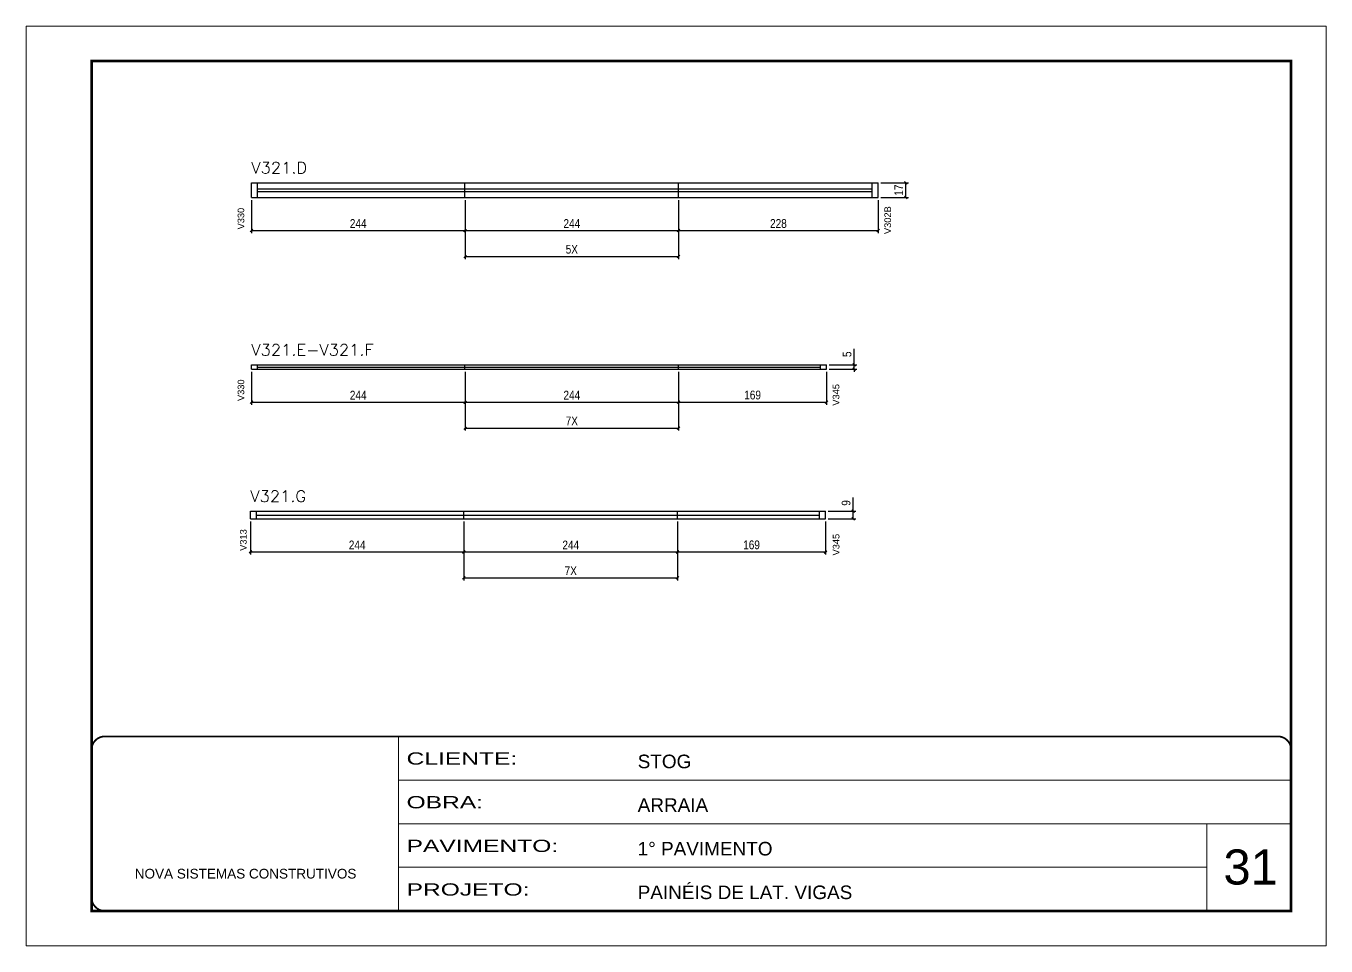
# Model space of a CAD drawing. Extents: x -3394 to 16474, y -5031 to 14397.
# Drawn here: x 7442 to 8927, y 5307 to 6357 of the extents above; entities that cross this region are included whole.
import ezdxf

# ---------------------------------------------------------------- set-up
doc = ezdxf.new("R2010")
doc.units = 0
doc.linetypes.add('CONTINUO', pattern=[0])
doc.linetypes.add('DASHED', pattern=[0.75, 0.5, -0.25])
doc.layers.get('0').update_dxf_attribs({"linetype": 'CONTINUOUS'})
doc.layers.get('Defpoints').update_dxf_attribs({"linetype": 'CONTINUOUS'})
for name, color, linetype, lineweight in [('CARIMBO', 255, 'CONTINUOUS', 9), ('Folhas', 255, 'CONTINUOUS', 9), ('SARRAFO DE PRESSAO', 251, 'DASHED', 9), ('Texto Seção', 7, 'CONTINUOUS', 15)]:
    doc.layers.add(name, color=color, linetype=linetype, lineweight=lineweight)
for name, color, linetype in [('COTA', 241, 'CONTINUOUS'), ('NOMENCLATURA', 7, 'CONTINUOUS'), ('Painéis', 200, 'CONTINUOUS'), ('SARR_2.2x7', 40, 'CONTINUOUS'), ('SARR_EDITAR', 141, 'CONTINUOUS')]:
    doc.layers.add(name, color=color, linetype=linetype)
doc.styles.add('ARIAL', font='arial.ttf')
doc.styles.add('COTA TECNICA', font='techl___.ttf', dxfattribs={"height": 10})
doc.styles.add('REGUA-120', font='ROMANS.shx', dxfattribs={"height": 15})
doc.styles.add('Tecnologia', font='')
doc.styles.get('Tecnologia').set_extended_font_data('Forgotten Futurist')
doc.dimstyles.new('PAINEL', dxfattribs={"dimtxt": 10, "dimasz": 3, "dimexe": 3, "dimexo": 3, "dimgap": 3, "dimtad": 1, "dimdec": 1, "dimzin": 12, "dimdsep": 46, "dimtxsty": 'COTA TECNICA', "dimblk1": 'OBLIQUE', "dimblk2": 'OBLIQUE', "dimsah": 1, "dimcen": 0.9, "dimclrd": 4, "dimclre": 4, "dimclrt": 240, "dimadec": 1, "dimazin": 3, "dimtfac": 1, "dimtdec": 1, "dimtmove": 0, "dimatfit": 3, "dimfxl": 1, "dimtolj": 1, "dimtzin": 12, "dimarcsym": 0})

# ---------------------------------------------------------------- blocks, each defined once
blk = doc.blocks.new('9999999999')
at = {"color": 30, "linetype": 'CONTINUO'}
for p, q in [((98564.6, 34230.2), (98564.6, 34429.4)), ((98564.6, 34379.6), (99584, 34379.6)), ((98564.6, 34329.8), (99488, 34329.8)), ((99584, 34329.8), (99488, 34329.8)), ((99488, 34329.8), (99488, 34230.2)), ((98564.6, 34280), (99488, 34280))]:
    blk.add_line(p, q, dxfattribs=at)
at = {"color": 30, "linetype": 'CONTINUO', "const_width": 2}
blk.add_lwpolyline([(99584, 34230.2), (99584, 34414.4, 0.414214), (99569, 34429.4), (98229, 34429.4, 0.414214), (98214, 34414.4), (98214, 34245.2, 0.414214), (98229, 34230.2), (99584, 34230.2)], format="xyb", dxfattribs=at)
at = {"layer": 'Folhas'}
blk.add_lwpolyline([(98139, 34190.2), (99624, 34190.2), (99624, 35240.2), (98139, 35240.2)], close=True, dxfattribs=at)
at = {"layer": 'Folhas', "color": 30, "const_width": 3}
blk.add_lwpolyline([(98214, 34230.2), (99584, 34230.2), (99584, 35200.2), (98214, 35200.2)], close=True, dxfattribs=at)
at = {"color": 7, "linetype": 'Continuous', "ltscale": 5, "style": 'ARIAL'}
for s, height, p in [('STOG', 15.48, (98837.7, 34393.1)), ('ARRAIA', 15.48, (98837.7, 34343.3)), ('1° PAVIMENTO', 15.483, (98837.7, 34293.5)), ('NOVA SISTEMAS CONSTRUTIVOS', 11.059, (98263.2, 34267.2)), ('PAINÉIS DE LAT. VIGAS', 15.483, (98837.7, 34243.7))]:
    blk.add_text(s, height=height, dxfattribs=at).set_placement(p)
at = {"layer": 'Folhas', "color": 7, "style": 'Tecnologia', "width": 1.5}
for s, p in [('CLIENTE:', (98573.7, 34397.2)), ('OBRA:', (98573.7, 34347.3)), ('PAVIMENTO:', (98573.7, 34297.5)), ('PROJETO:', (98573.7, 34247.7))]:
    blk.add_text(s, height=14, dxfattribs=at).set_placement(p)
blk = doc.blocks.new('_Oblique')
at = {"color": 0, "linetype": 'ByBlock', "lineweight": -2}
blk.add_line((-0.5, -0.5), (0.5, 0.5), dxfattribs=at)
blk = doc.blocks.new('*D956')
at = {"layer": 'COTA', "color": 4, "lineweight": -2, "transparency": 16777216}
for p, q in [((8418.7, 6177.7), (8450.2, 6177.7)), ((8447.2, 6160.7), (8447.2, 6177.7)), ((8418.7, 6160.7), (8450.2, 6160.7))]:
    blk.add_line(p, q, dxfattribs=at)
at = {"layer": 'Defpoints', "color": 0, "transparency": 16777216}
for p in [(8415.7, 6177.7), (8447.2, 6177.7), (8415.7, 6160.7)]:
    blk.add_point(p, dxfattribs=at)
at = {"layer": 'COTA', "color": 4, "lineweight": -2, "transparency": 16777216, "xscale": 3, "yscale": 3, "zscale": 3}
for p, rotation in [((8447.2, 6177.7), 90), ((8447.2, 6160.7), 270)]:
    blk.add_blockref('_Oblique', p, dxfattribs=dict(at, rotation=rotation))
at = {"layer": 'COTA', "color": 240, "transparency": 16777216, "insert": (8439.2, 6169.2), "char_height": 10, "attachment_point": 5, "rotation": 90, "style": 'COTA TECNICA'}
blk.add_mtext('\\A1;17', dxfattribs=at)
blk = doc.blocks.new('*D958')
at = {"layer": 'COTA', "color": 4, "lineweight": -2, "transparency": 16777216}
for p, q in [((7699.7, 6157.7), (7699.7, 6120)), ((7943.7, 6157.7), (7943.7, 6120)), ((7699.7, 6123), (7943.7, 6123))]:
    blk.add_line(p, q, dxfattribs=at)
at = {"layer": 'Defpoints', "color": 0, "transparency": 16777216}
for p in [(7699.7, 6160.7), (7943.7, 6160.7), (7943.7, 6123)]:
    blk.add_point(p, dxfattribs=at)
at = {"layer": 'COTA', "color": 4, "lineweight": -2, "transparency": 16777216, "xscale": 3, "yscale": 3, "zscale": 3, "rotation": 180}
blk.add_blockref('_Oblique', (7699.7, 6123), dxfattribs=at)
at = {"layer": 'COTA', "color": 4, "lineweight": -2, "transparency": 16777216, "xscale": 3, "yscale": 3, "zscale": 3}
blk.add_blockref('_Oblique', (7943.7, 6123), dxfattribs=at)
at = {"layer": 'COTA', "color": 240, "transparency": 16777216, "insert": (7821.7, 6131.1), "char_height": 10, "attachment_point": 5, "style": 'COTA TECNICA'}
blk.add_mtext('\\A1;244', dxfattribs=at)
blk = doc.blocks.new('*D959')
at = {"layer": 'COTA', "color": 4, "lineweight": -2, "transparency": 16777216}
for p, q in [((7943.7, 6157.7), (7943.7, 6120)), ((8187.7, 6157.7), (8187.7, 6120)), ((7943.7, 6123), (8187.7, 6123))]:
    blk.add_line(p, q, dxfattribs=at)
at = {"layer": 'Defpoints', "color": 0, "transparency": 16777216}
for p in [(7943.7, 6160.7), (8187.7, 6160.7), (8187.7, 6123)]:
    blk.add_point(p, dxfattribs=at)
at = {"layer": 'COTA', "color": 4, "lineweight": -2, "transparency": 16777216, "xscale": 3, "yscale": 3, "zscale": 3, "rotation": 180}
blk.add_blockref('_Oblique', (7943.7, 6123), dxfattribs=at)
at = {"layer": 'COTA', "color": 4, "lineweight": -2, "transparency": 16777216, "xscale": 3, "yscale": 3, "zscale": 3}
blk.add_blockref('_Oblique', (8187.7, 6123), dxfattribs=at)
at = {"layer": 'COTA', "color": 240, "transparency": 16777216, "insert": (8065.7, 6131.1), "char_height": 10, "attachment_point": 5, "style": 'COTA TECNICA'}
blk.add_mtext('\\A1;244', dxfattribs=at)
blk = doc.blocks.new('*D960')
at = {"layer": 'COTA', "color": 4, "lineweight": -2, "transparency": 16777216}
for p, q in [((8187.7, 6157.7), (8187.7, 6120)), ((8415.7, 6157.7), (8415.7, 6120)), ((8187.7, 6123), (8415.7, 6123))]:
    blk.add_line(p, q, dxfattribs=at)
at = {"layer": 'Defpoints', "color": 0, "transparency": 16777216}
for p in [(8187.7, 6160.7), (8415.7, 6160.7), (8415.7, 6123)]:
    blk.add_point(p, dxfattribs=at)
at = {"layer": 'COTA', "color": 4, "lineweight": -2, "transparency": 16777216, "xscale": 3, "yscale": 3, "zscale": 3, "rotation": 180}
blk.add_blockref('_Oblique', (8187.7, 6123), dxfattribs=at)
at = {"layer": 'COTA', "color": 4, "lineweight": -2, "transparency": 16777216, "xscale": 3, "yscale": 3, "zscale": 3}
blk.add_blockref('_Oblique', (8415.7, 6123), dxfattribs=at)
at = {"layer": 'COTA', "color": 240, "transparency": 16777216, "insert": (8301.7, 6131.1), "char_height": 10, "attachment_point": 5, "style": 'COTA TECNICA'}
blk.add_mtext('\\A1;228', dxfattribs=at)
blk = doc.blocks.new('*D957')
at = {"layer": 'COTA', "color": 4, "lineweight": -2, "transparency": 16777216}
for p, q in [((7943.7, 6157.7), (7943.7, 6090.6)), ((8187.7, 6157.7), (8187.7, 6090.6)), ((7943.7, 6093.6), (8187.7, 6093.6))]:
    blk.add_line(p, q, dxfattribs=at)
at = {"layer": 'Defpoints', "color": 0, "transparency": 16777216}
for p in [(7943.7, 6160.7), (8187.7, 6160.7), (8187.7, 6093.6)]:
    blk.add_point(p, dxfattribs=at)
at = {"layer": 'COTA', "color": 4, "lineweight": -2, "transparency": 16777216, "xscale": 3, "yscale": 3, "zscale": 3, "rotation": 180}
blk.add_blockref('_Oblique', (7943.7, 6093.6), dxfattribs=at)
at = {"layer": 'COTA', "color": 4, "lineweight": -2, "transparency": 16777216, "xscale": 3, "yscale": 3, "zscale": 3}
blk.add_blockref('_Oblique', (8187.7, 6093.6), dxfattribs=at)
at = {"layer": 'COTA', "color": 240, "transparency": 16777216, "insert": (8065.7, 6101.7), "char_height": 10, "attachment_point": 5, "style": 'COTA TECNICA'}
blk.add_mtext('\\A1;5X', dxfattribs=at)
blk = doc.blocks.new('*D961')
at = {"layer": 'COTA', "color": 4, "lineweight": -2, "transparency": 16777216}
for p, q in [((8388.2, 5969.8), (8388.2, 5987.9)), ((8359.7, 5969.8), (8391.2, 5969.8)), ((8388.2, 5964.8), (8388.2, 5969.8)), ((8359.7, 5964.8), (8391.2, 5964.8)), ((8388.2, 5964.8), (8388.2, 5961.8))]:
    blk.add_line(p, q, dxfattribs=at)
at = {"layer": 'Defpoints', "color": 0, "transparency": 16777216}
for p in [(8356.7, 5969.8), (8388.2, 5969.8), (8356.7, 5964.8)]:
    blk.add_point(p, dxfattribs=at)
at = {"layer": 'COTA', "color": 4, "lineweight": -2, "transparency": 16777216, "xscale": 3, "yscale": 3, "zscale": 3}
for p, rotation in [((8388.2, 5969.8), 270), ((8388.2, 5964.8), 90)]:
    blk.add_blockref('_Oblique', p, dxfattribs=dict(at, rotation=rotation))
at = {"layer": 'COTA', "color": 240, "transparency": 16777216, "insert": (8380.1, 5981.9), "char_height": 10, "attachment_point": 5, "rotation": 90, "style": 'COTA TECNICA'}
blk.add_mtext('\\A1;5', dxfattribs=at)
blk = doc.blocks.new('*D963')
at = {"layer": 'COTA', "color": 4, "lineweight": -2, "transparency": 16777216}
for p, q in [((7699.7, 5961.8), (7699.7, 5924.1)), ((7943.7, 5961.8), (7943.7, 5924.1)), ((7699.7, 5927.1), (7943.7, 5927.1))]:
    blk.add_line(p, q, dxfattribs=at)
at = {"layer": 'Defpoints', "color": 0, "transparency": 16777216}
for p in [(7699.7, 5964.8), (7943.7, 5964.8), (7943.7, 5927.1)]:
    blk.add_point(p, dxfattribs=at)
at = {"layer": 'COTA', "color": 4, "lineweight": -2, "transparency": 16777216, "xscale": 3, "yscale": 3, "zscale": 3, "rotation": 180}
blk.add_blockref('_Oblique', (7699.7, 5927.1), dxfattribs=at)
at = {"layer": 'COTA', "color": 4, "lineweight": -2, "transparency": 16777216, "xscale": 3, "yscale": 3, "zscale": 3}
blk.add_blockref('_Oblique', (7943.7, 5927.1), dxfattribs=at)
at = {"layer": 'COTA', "color": 240, "transparency": 16777216, "insert": (7821.7, 5935.2), "char_height": 10, "attachment_point": 5, "style": 'COTA TECNICA'}
blk.add_mtext('\\A1;244', dxfattribs=at)
blk = doc.blocks.new('*D964')
at = {"layer": 'COTA', "color": 4, "lineweight": -2, "transparency": 16777216}
for p, q in [((7943.7, 5961.8), (7943.7, 5924.1)), ((8187.7, 5961.8), (8187.7, 5924.1)), ((7943.7, 5927.1), (8187.7, 5927.1))]:
    blk.add_line(p, q, dxfattribs=at)
at = {"layer": 'Defpoints', "color": 0, "transparency": 16777216}
for p in [(7943.7, 5964.8), (8187.7, 5964.8), (8187.7, 5927.1)]:
    blk.add_point(p, dxfattribs=at)
at = {"layer": 'COTA', "color": 4, "lineweight": -2, "transparency": 16777216, "xscale": 3, "yscale": 3, "zscale": 3, "rotation": 180}
blk.add_blockref('_Oblique', (7943.7, 5927.1), dxfattribs=at)
at = {"layer": 'COTA', "color": 4, "lineweight": -2, "transparency": 16777216, "xscale": 3, "yscale": 3, "zscale": 3}
blk.add_blockref('_Oblique', (8187.7, 5927.1), dxfattribs=at)
at = {"layer": 'COTA', "color": 240, "transparency": 16777216, "insert": (8065.7, 5935.2), "char_height": 10, "attachment_point": 5, "style": 'COTA TECNICA'}
blk.add_mtext('\\A1;244', dxfattribs=at)
blk = doc.blocks.new('*D965')
at = {"layer": 'COTA', "color": 4, "lineweight": -2, "transparency": 16777216}
for p, q in [((8187.7, 5961.8), (8187.7, 5924.1)), ((8356.7, 5961.8), (8356.7, 5924.1)), ((8187.7, 5927.1), (8356.7, 5927.1))]:
    blk.add_line(p, q, dxfattribs=at)
at = {"layer": 'Defpoints', "color": 0, "transparency": 16777216}
for p in [(8187.7, 5964.8), (8356.7, 5964.8), (8356.7, 5927.1)]:
    blk.add_point(p, dxfattribs=at)
at = {"layer": 'COTA', "color": 4, "lineweight": -2, "transparency": 16777216, "xscale": 3, "yscale": 3, "zscale": 3, "rotation": 180}
blk.add_blockref('_Oblique', (8187.7, 5927.1), dxfattribs=at)
at = {"layer": 'COTA', "color": 4, "lineweight": -2, "transparency": 16777216, "xscale": 3, "yscale": 3, "zscale": 3}
blk.add_blockref('_Oblique', (8356.7, 5927.1), dxfattribs=at)
at = {"layer": 'COTA', "color": 240, "transparency": 16777216, "insert": (8272.2, 5935.3), "char_height": 10, "attachment_point": 5, "style": 'COTA TECNICA'}
blk.add_mtext('\\A1;169', dxfattribs=at)
blk = doc.blocks.new('*D962')
at = {"layer": 'COTA', "color": 4, "lineweight": -2, "transparency": 16777216}
for p, q in [((7943.7, 5961.8), (7943.7, 5894.7)), ((8187.7, 5961.8), (8187.7, 5894.7)), ((7943.7, 5897.7), (8187.7, 5897.7))]:
    blk.add_line(p, q, dxfattribs=at)
at = {"layer": 'Defpoints', "color": 0, "transparency": 16777216}
for p in [(7943.7, 5964.8), (8187.7, 5964.8), (8187.7, 5897.7)]:
    blk.add_point(p, dxfattribs=at)
at = {"layer": 'COTA', "color": 4, "lineweight": -2, "transparency": 16777216, "xscale": 3, "yscale": 3, "zscale": 3, "rotation": 180}
blk.add_blockref('_Oblique', (7943.7, 5897.7), dxfattribs=at)
at = {"layer": 'COTA', "color": 4, "lineweight": -2, "transparency": 16777216, "xscale": 3, "yscale": 3, "zscale": 3}
blk.add_blockref('_Oblique', (8187.7, 5897.7), dxfattribs=at)
at = {"layer": 'COTA', "color": 240, "transparency": 16777216, "insert": (8065.7, 5905.8), "char_height": 10, "attachment_point": 5, "style": 'COTA TECNICA'}
blk.add_mtext('\\A1;7X', dxfattribs=at)
blk = doc.blocks.new('*D967')
at = {"layer": 'COTA', "color": 4, "lineweight": -2, "transparency": 16777216}
for p, q in [((8387.1, 5802.9), (8387.1, 5818.5)), ((8358.5, 5802.9), (8390.1, 5802.9)), ((8358.5, 5793.9), (8390.1, 5793.9)), ((8387.1, 5793.9), (8387.1, 5802.9))]:
    blk.add_line(p, q, dxfattribs=at)
at = {"layer": 'Defpoints', "color": 0, "transparency": 16777216}
for p in [(8355.5, 5802.9), (8355.5, 5793.9), (8387.1, 5802.9)]:
    blk.add_point(p, dxfattribs=at)
at = {"layer": 'COTA', "color": 4, "lineweight": -2, "transparency": 16777216, "xscale": 3, "yscale": 3, "zscale": 3}
for p, rotation in [((8387.1, 5802.9), 90), ((8387.1, 5793.9), 270)]:
    blk.add_blockref('_Oblique', p, dxfattribs=dict(at, rotation=rotation))
at = {"layer": 'COTA', "color": 240, "transparency": 16777216, "insert": (8379, 5812.2), "char_height": 10, "attachment_point": 5, "rotation": 90, "style": 'COTA TECNICA'}
blk.add_mtext('\\A1;9', dxfattribs=at)
blk = doc.blocks.new('*D968')
at = {"layer": 'COTA', "color": 4, "lineweight": -2, "transparency": 16777216}
for p, q in [((7698.5, 5790.9), (7698.5, 5753.2)), ((7942.5, 5790.9), (7942.5, 5753.2)), ((7698.5, 5756.2), (7942.5, 5756.2))]:
    blk.add_line(p, q, dxfattribs=at)
at = {"layer": 'Defpoints', "color": 0, "transparency": 16777216}
for p in [(7698.5, 5793.9), (7942.5, 5793.9), (7942.5, 5756.2)]:
    blk.add_point(p, dxfattribs=at)
at = {"layer": 'COTA', "color": 4, "lineweight": -2, "transparency": 16777216, "xscale": 3, "yscale": 3, "zscale": 3, "rotation": 180}
blk.add_blockref('_Oblique', (7698.5, 5756.2), dxfattribs=at)
at = {"layer": 'COTA', "color": 4, "lineweight": -2, "transparency": 16777216, "xscale": 3, "yscale": 3, "zscale": 3}
blk.add_blockref('_Oblique', (7942.5, 5756.2), dxfattribs=at)
at = {"layer": 'COTA', "color": 240, "transparency": 16777216, "insert": (7820.5, 5764.2), "char_height": 10, "attachment_point": 5, "style": 'COTA TECNICA'}
blk.add_mtext('\\A1;244', dxfattribs=at)
blk = doc.blocks.new('*D969')
at = {"layer": 'COTA', "color": 4, "lineweight": -2, "transparency": 16777216}
for p, q in [((7942.5, 5790.9), (7942.5, 5753.2)), ((8186.5, 5790.9), (8186.5, 5753.2)), ((7942.5, 5756.2), (8186.5, 5756.2))]:
    blk.add_line(p, q, dxfattribs=at)
at = {"layer": 'Defpoints', "color": 0, "transparency": 16777216}
for p in [(7942.5, 5793.9), (8186.5, 5793.9), (8186.5, 5756.2)]:
    blk.add_point(p, dxfattribs=at)
at = {"layer": 'COTA', "color": 4, "lineweight": -2, "transparency": 16777216, "xscale": 3, "yscale": 3, "zscale": 3, "rotation": 180}
blk.add_blockref('_Oblique', (7942.5, 5756.2), dxfattribs=at)
at = {"layer": 'COTA', "color": 4, "lineweight": -2, "transparency": 16777216, "xscale": 3, "yscale": 3, "zscale": 3}
blk.add_blockref('_Oblique', (8186.5, 5756.2), dxfattribs=at)
at = {"layer": 'COTA', "color": 240, "transparency": 16777216, "insert": (8064.5, 5764.2), "char_height": 10, "attachment_point": 5, "style": 'COTA TECNICA'}
blk.add_mtext('\\A1;244', dxfattribs=at)
blk = doc.blocks.new('*D966')
at = {"layer": 'COTA', "color": 4, "lineweight": -2, "transparency": 16777216}
for p, q in [((7942.5, 5790.9), (7942.5, 5723.7)), ((8186.5, 5790.9), (8186.5, 5723.7)), ((7942.5, 5726.7), (8186.5, 5726.7))]:
    blk.add_line(p, q, dxfattribs=at)
at = {"layer": 'Defpoints', "color": 0, "transparency": 16777216}
for p in [(7942.5, 5793.9), (8186.5, 5793.9), (8186.5, 5726.7)]:
    blk.add_point(p, dxfattribs=at)
at = {"layer": 'COTA', "color": 4, "lineweight": -2, "transparency": 16777216, "xscale": 3, "yscale": 3, "zscale": 3, "rotation": 180}
blk.add_blockref('_Oblique', (7942.5, 5726.7), dxfattribs=at)
at = {"layer": 'COTA', "color": 4, "lineweight": -2, "transparency": 16777216, "xscale": 3, "yscale": 3, "zscale": 3}
blk.add_blockref('_Oblique', (8186.5, 5726.7), dxfattribs=at)
at = {"layer": 'COTA', "color": 240, "transparency": 16777216, "insert": (8064.5, 5734.8), "char_height": 10, "attachment_point": 5, "style": 'COTA TECNICA'}
blk.add_mtext('\\A1;7X', dxfattribs=at)
blk = doc.blocks.new('*D970')
at = {"layer": 'COTA', "color": 4, "lineweight": -2, "transparency": 16777216}
for p, q in [((8186.5, 5790.9), (8186.5, 5753.2)), ((8355.5, 5790.9), (8355.5, 5753.2)), ((8186.5, 5756.2), (8355.5, 5756.2))]:
    blk.add_line(p, q, dxfattribs=at)
at = {"layer": 'Defpoints', "color": 0, "transparency": 16777216}
for p in [(8186.5, 5793.9), (8355.5, 5793.9), (8355.5, 5756.2)]:
    blk.add_point(p, dxfattribs=at)
at = {"layer": 'COTA', "color": 4, "lineweight": -2, "transparency": 16777216, "xscale": 3, "yscale": 3, "zscale": 3, "rotation": 180}
blk.add_blockref('_Oblique', (8186.5, 5756.2), dxfattribs=at)
at = {"layer": 'COTA', "color": 4, "lineweight": -2, "transparency": 16777216, "xscale": 3, "yscale": 3, "zscale": 3}
blk.add_blockref('_Oblique', (8355.5, 5756.2), dxfattribs=at)
at = {"layer": 'COTA', "color": 240, "transparency": 16777216, "insert": (8271, 5764.3), "char_height": 10, "attachment_point": 5, "style": 'COTA TECNICA'}
blk.add_mtext('\\A1;169', dxfattribs=at)

msp = doc.modelspace()

# ---------------------------------------------------------------- linework, layer by layer
at = {"layer": 'Painéis', "linetype": 'ByBlock'}
for p, q in [((7699.65, 6177.73), (8415.65, 6177.73)), ((7699.65, 6160.73), (7699.65, 6177.73)), ((7943.65, 6160.73), (7943.65, 6177.73)), ((8187.65, 6160.73), (8187.65, 6177.73)), ((8187.65, 6160.73), (8187.65, 6177.73)), ((8415.65, 6160.73), (8415.65, 6177.73)), ((7699.65, 6160.73), (8415.65, 6160.73)), ((7699.65, 5969.84), (8356.65, 5969.84)), ((7699.65, 5964.84), (7699.65, 5969.84)), ((7943.65, 5964.84), (7943.65, 5969.84)), ((8187.65, 5964.84), (8187.65, 5969.84)), ((8187.65, 5964.84), (8187.65, 5969.84)), ((8356.65, 5964.84), (8356.65, 5969.84)), ((7699.65, 5964.84), (8356.65, 5964.84)), ((7698.5, 5802.88), (8355.5, 5802.88)), ((7698.5, 5793.88), (7698.5, 5802.88)), ((7698.5, 5793.88), (8355.5, 5793.88)), ((7942.5, 5793.88), (7942.5, 5802.88)), ((8186.5, 5793.88), (8186.5, 5802.88)), ((8186.5, 5793.88), (8186.5, 5802.88)), ((8355.5, 5793.88), (8355.5, 5802.88))]:
    msp.add_line(p, q, dxfattribs=at)
at = {"layer": 'SARR_2.2x7', "linetype": 'Continuous'}
for p, q in [((7706.65, 6160.73), (7706.65, 6177.73)), ((8408.65, 6160.73), (8408.65, 6177.73)), ((7706.65, 6170.73), (7943.65, 6170.73)), ((7706.65, 6167.73), (7943.65, 6167.73)), ((7943.65, 6170.73), (8187.65, 6170.73)), ((7943.65, 6167.73), (8187.65, 6167.73)), ((8187.65, 6170.73), (8408.65, 6170.73)), ((8187.65, 6167.73), (8408.65, 6167.73)), ((7706.65, 5964.84), (7706.65, 5969.84)), ((8349.65, 5964.84), (8349.65, 5969.84)), ((7706.65, 5967.34), (7943.65, 5967.34)), ((7943.65, 5967.34), (8187.65, 5967.34)), ((8187.65, 5967.34), (8349.65, 5967.34)), ((7705.5, 5793.88), (7705.5, 5802.88)), ((8348.5, 5793.88), (8348.5, 5802.88))]:
    msp.add_line(p, q, dxfattribs=at)
at = {"layer": 'SARR_EDITAR'}
for p, q in [((7705.5, 5798.38), (7942.5, 5798.38)), ((7942.5, 5798.38), (8186.5, 5798.38)), ((8186.5, 5798.38), (8348.5, 5798.38))]:
    msp.add_line(p, q, dxfattribs=at)

# ---------------------------------------------------------------- block references
at = {"layer": 'SARRAFO DE PRESSAO', "color": 6, "linetype": 'ByBlock'}
msp.add_blockref('9999999999', (-90696.77, -28883.68), dxfattribs=at)

# ---------------------------------------------------------------- texts
at = {"layer": 'CARIMBO', "style": 'ARIAL'}
msp.add_text('31', height=40, dxfattribs=at).set_placement((8810.07, 5376.67))
at = {"layer": 'NOMENCLATURA', "linetype": 'Continuous', "style": 'ARIAL'}
for s, p in [('V330', (7691.47, 6124.37)), ('V302B', (8430.32, 6119.08)), ('V330', (7691.47, 5928.49)), ('V345', (8371.32, 5923.2)), ('V313', (7694.21, 5757.52)), ('V345', (8371.42, 5752.24))]:
    msp.add_text(s, height=7.567, rotation=90, dxfattribs=at).set_placement(p)
at = {"layer": 'Texto Seção', "style": 'REGUA-120', "width": 1.05}
for s, p in [('V321.D', (7699.64, 6188.24)), ('V321.E-V321.F', (7699.64, 5980.36)), ('V321.G', (7698.49, 5813.39))]:
    msp.add_text(s, height=13, dxfattribs=at).set_placement(p)

# ---------------------------------------------------------------- dimensions: what is measured, and where the dimension line sits
at = {"layer": 'COTA'}
for base, p1, p2, picture, middle in [((8447.23, 6177.73), (8415.65, 6160.73), (8415.65, 6177.73), '*D956', (8439.16, 6169.23)), ((8388.23, 5969.84), (8356.65, 5964.84), (8356.65, 5969.84), '*D961', (8380.12, 5981.89)), ((8387.08, 5802.88), (8355.5, 5793.88), (8355.5, 5802.88), '*D967', (8378.99, 5812.21))]:
    dim = msp.add_linear_dim(base=base, p1=p1, p2=p2, angle=90, dimstyle='PAINEL', dxfattribs=at)
    dim.commit()
    dim.dimension.update_dxf_attribs({"geometry": picture, "text_midpoint": middle})
for base, p1, p2, picture, middle in [((7943.65, 6123.02), (7699.65, 6160.73), (7943.65, 6160.73), '*D958', (7821.65, 6131.09)), ((7943.65, 5927.13), (7699.65, 5964.84), (7943.65, 5964.84), '*D963', (7821.65, 5935.21)), ((7942.5, 5756.17), (7698.5, 5793.88), (7942.5, 5793.88), '*D968', (7820.5, 5764.24)), ((8355.5, 5756.17), (8186.5, 5793.88), (8355.5, 5793.88), '*D970', (8271, 5764.3))]:
    dim = msp.add_linear_dim(base=base, p1=p1, p2=p2, dimstyle='PAINEL', dxfattribs=at)
    dim.commit()
    dim.dimension.update_dxf_attribs({"geometry": picture, "text_midpoint": middle})
for base, p1, p2, picture, middle in [((8187.65, 6123.02), (7943.65, 6160.73), (8187.65, 6160.73), '*D959', (8065.65, 6131.09)), ((8415.65, 6123.02), (8187.65, 6160.73), (8415.65, 6160.73), '*D960', (8301.65, 6131.11)), ((8187.65, 5927.13), (7943.65, 5964.84), (8187.65, 5964.84), '*D964', (8065.65, 5935.21)), ((8356.65, 5927.13), (8187.65, 5964.84), (8356.65, 5964.84), '*D965', (8272.15, 5935.26)), ((8186.5, 5756.17), (7942.5, 5793.88), (8186.5, 5793.88), '*D969', (8064.5, 5764.24))]:
    dim = msp.add_linear_dim(base=base, p1=p1, p2=p2, dimstyle='PAINEL', override={"dimtmove": 1}, dxfattribs=at)
    dim.commit()
    dim.dimension.update_dxf_attribs({"geometry": picture, "text_midpoint": middle})
for base, p1, p2, text, picture, middle in [((8187.65, 6093.58), (7943.65, 6160.73), (8187.65, 6160.73), '5X', '*D957', (8065.65, 6101.69)), ((8187.65, 5897.69), (7943.65, 5964.84), (8187.65, 5964.84), '7X', '*D962', (8065.65, 5905.76)), ((8186.5, 5726.73), (7942.5, 5793.88), (8186.5, 5793.88), '7X', '*D966', (8064.5, 5734.8))]:
    dim = msp.add_linear_dim(base=base, p1=p1, p2=p2, text=text, dimstyle='PAINEL', dxfattribs=at)
    dim.commit()
    dim.dimension.update_dxf_attribs({"geometry": picture, "text_midpoint": middle})

doc.saveas('drawing.dxf')
